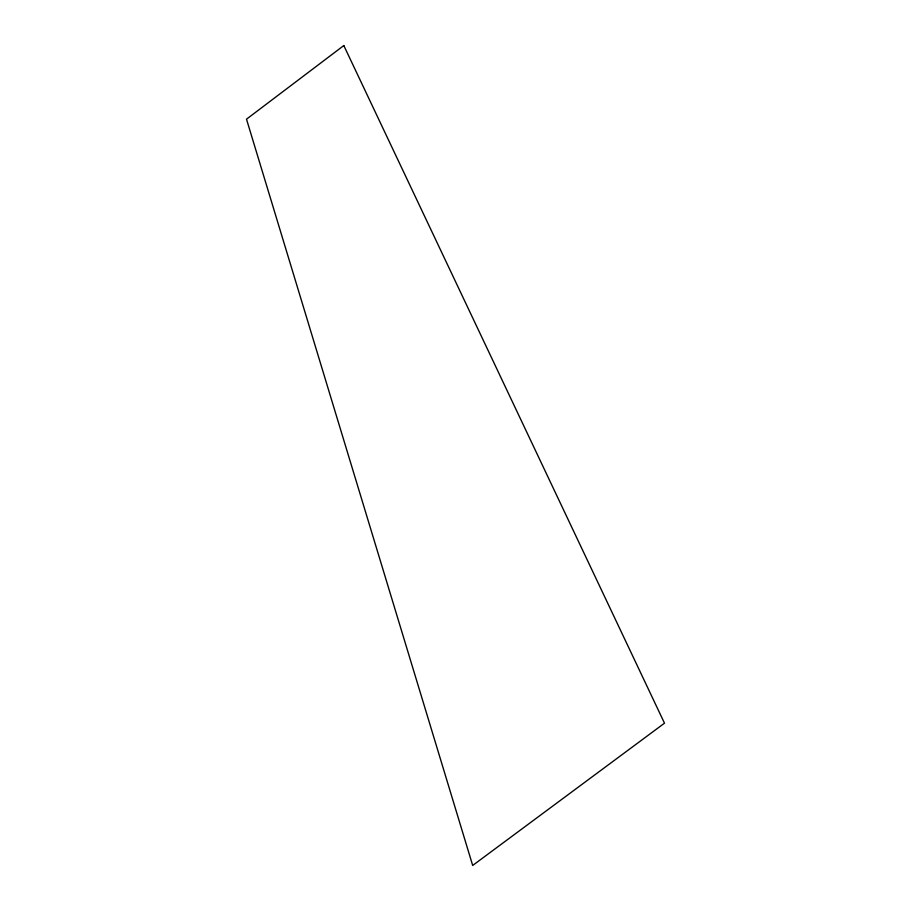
<?xml version="1.0" encoding="UTF-8"?>
<svg xmlns="http://www.w3.org/2000/svg" width="911" height="911" viewBox="0 0 911 911"><rect width="100%" height="100%" fill="white"/><g stroke="black" fill="none" stroke-linecap="round" stroke-linejoin="round"><path stroke-width="1.37" d="M343.811 45.55L246.505 119.182L472.684 865.45L664.495 723.186L343.811 45.55"/></g></svg>
